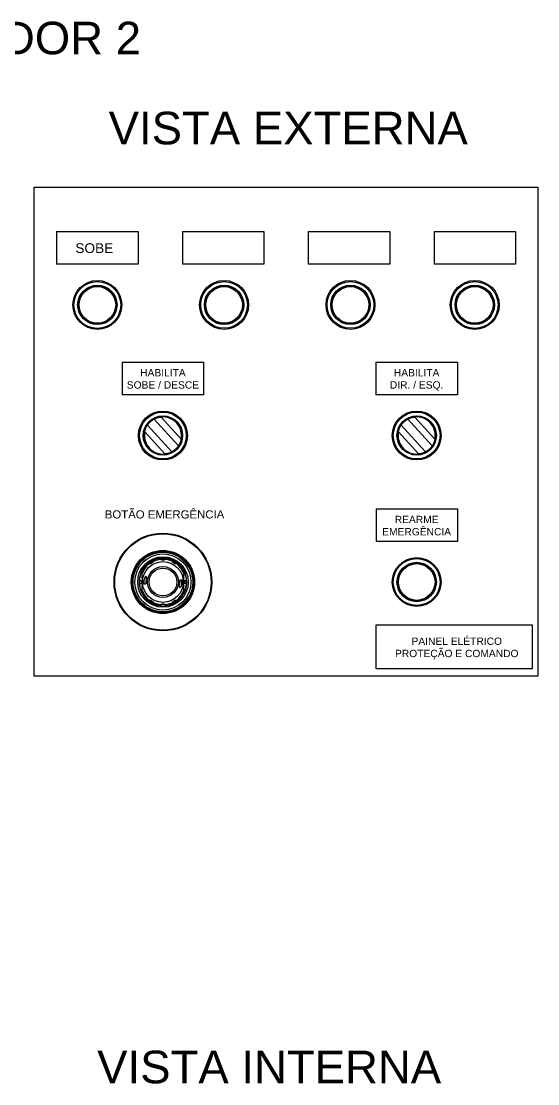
# Model space of a CAD drawing. Header units: millimetres. Extents: x -72 to 2978, y -1067 to 2817.
# Drawn here: x 411 to 728, y 984 to 1636 of the extents above; entities that cross this region are included whole.
import ezdxf

# ---------------------------------------------------------------- set-up
doc = ezdxf.new("R2010")
doc.units = ezdxf.units.MM
for name, color, linetype in [('00_COMPONENTS', 7, 'Continuous'), ('1', 7, 'Continuous'), ('3', 7, 'Continuous')]:
    doc.layers.add(name, color=color, linetype=linetype)
doc.styles.get("Standard").update_dxf_attribs({"font": 'arial.ttf'})

msp = doc.modelspace()

# ---------------------------------------------------------------- linework, layer by layer
for p, q in [((419.23, 1534.18), (728.22, 1534.18)), ((419.23, 1234.18), (419.23, 1534.18)), ((728.22, 1534.18), (728.22, 1234.18)), ((728.22, 1234.18), (419.23, 1234.18))]:
    msp.add_line(p, q)
at = {"color": 6}
for p, q in [((432.93, 1506.95), (482.93, 1506.95)), ((432.93, 1506.95), (432.93, 1486.95)), ((482.93, 1506.95), (482.93, 1486.95)), ((510.17, 1506.95), (560.17, 1506.95)), ((510.17, 1506.95), (510.17, 1486.95)), ((560.17, 1506.95), (560.17, 1486.95)), ((587.41, 1506.95), (637.41, 1506.95)), ((587.41, 1506.95), (587.41, 1486.95)), ((637.41, 1506.95), (637.41, 1486.95)), ((664.65, 1506.95), (714.65, 1506.95)), ((664.65, 1506.95), (664.65, 1486.95)), ((714.65, 1506.95), (714.65, 1486.95)), ((482.93, 1486.95), (432.93, 1486.95)), ((560.17, 1486.95), (510.17, 1486.95)), ((637.41, 1486.95), (587.41, 1486.95)), ((714.65, 1486.95), (664.65, 1486.95)), ((473.18, 1426.89), (523.18, 1426.89)), ((473.18, 1426.89), (473.18, 1406.89)), ((523.18, 1426.89), (523.18, 1406.89)), ((628.88, 1426.89), (678.88, 1426.89)), ((628.88, 1426.89), (628.88, 1406.89)), ((678.88, 1426.89), (678.88, 1406.89)), ((523.18, 1406.89), (473.18, 1406.89)), ((678.88, 1406.89), (628.88, 1406.89)), ((628.99, 1336.88), (678.99, 1336.88)), ((628.99, 1336.88), (628.99, 1316.88)), ((678.99, 1336.88), (678.99, 1316.88)), ((678.99, 1316.88), (628.99, 1316.88)), ((628.99, 1238.7), (628.99, 1265.7)), ((628.99, 1265.7), (724.79, 1265.7)), ((724.79, 1265.7), (724.79, 1238.7)), ((724.79, 1238.7), (628.99, 1238.7))]:
    msp.add_line(p, q, dxfattribs=at)
at = {"color": 20}
for p, q in [((484.56, 1297), (484.4, 1297.04)), ((485.28, 1297.2), (485.28, 1294.53)), ((487.06, 1301.33), (486.94, 1301.46)), ((509.3, 1301.33), (509.41, 1301.46)), ((511.08, 1294.53), (511.08, 1297.2)), ((511.8, 1297), (511.96, 1297.04)), ((483.67, 1292.95), (485.13, 1292.95)), ((483.67, 1291.1), (485.13, 1291.1)), ((484.93, 1291.1), (484.93, 1292.95)), ((485.13, 1291.1), (485.13, 1292.95)), ((485.43, 1294.44), (485.28, 1294.53)), ((485.38, 1294.47), (485.38, 1289.59)), ((485.68, 1294.01), (485.68, 1290.05)), ((510.68, 1290.05), (510.68, 1294.01)), ((511.08, 1294.53), (510.93, 1294.44)), ((510.98, 1289.59), (510.98, 1294.47)), ((511.23, 1292.95), (512.68, 1292.95)), ((511.23, 1292.95), (511.23, 1291.1)), ((512.68, 1291.1), (511.23, 1291.1)), ((511.43, 1292.95), (511.43, 1291.1)), ((485.28, 1289.53), (485.43, 1289.61)), ((485.28, 1289.53), (485.28, 1286.85)), ((510.93, 1289.61), (511.08, 1289.53)), ((511.08, 1286.85), (511.08, 1289.53)), ((495.68, 1277.75), (495.63, 1277.58)), ((500.68, 1277.75), (500.73, 1277.58))]:
    msp.add_line(p, q, dxfattribs=at)
at = {"color": 2}
for radius in [30, 29.92, 29.58]:
    msp.add_circle((498.18, 1292.03), radius, dxfattribs=at)
at = {"color": 20}
for radius in [18.75, 17.22]:
    msp.add_circle((498.18, 1292.03), radius, dxfattribs=at)
for centre, radius, start, end in [((498.18, 1292.03), 13.9, 122.38905, 147.61086), ((498.18, 1292.03), 14.67, 40.00508, 139.99492), ((498.18, 1292.03), 14.5, 39.92819, 140.07181), ((489.92, 1306.34), 3, 273.67262, 326.32738), ((489.92, 1306.34), 2.7, 287.60794, 312.39206), ((498.18, 1292.03), 13.9, 92.38884, 117.61095), ((498.18, 1308.55), 3, 243.67262, 296.32738), ((498.18, 1308.55), 2.7, 257.60898, 282.39102), ((498.18, 1292.03), 13.9, 62.38905, 87.61116), ((506.44, 1306.34), 3, 213.67262, 266.32738), ((506.44, 1306.34), 2.7, 227.60794, 252.39206), ((498.18, 1292.03), 13.9, 32.38912, 57.61095), ((498.18, 1292.03), 14.67, 160.00508, 259.99492), ((498.18, 1292.03), 14.5, 159.92819, 176.34244), ((490.82, 1296.28), 6.47, 126.80121, 173.19879), ((490.82, 1296.28), 6.3, 126.62558, 173.37442), ((498.18, 1292.03), 13.9, 152.38914, 158.13402), ((483.87, 1300.29), 3, 303.67262, 356.32738), ((483.87, 1300.29), 2.7, 317.60749, 342.39251), ((498.18, 1292.03), 14.67, 280.00508, 19.99492), ((505.54, 1296.28), 6.3, 6.62558, 53.37442), ((505.54, 1296.28), 6.47, 6.80121, 53.19879), ((512.49, 1300.29), 3, 183.67262, 236.32738), ((512.49, 1300.29), 2.7, 197.60758, 222.39242), ((498.18, 1292.03), 13.9, 21.86598, 27.61088), ((498.18, 1292.03), 14.5, 3.65756, 20.07181), ((498.18, 1292.03), 14.53, 176.35124, 183.64876), ((498.18, 1292.03), 14.5, 183.65756, 260.07181), ((485.18, 1294.01), 0.5, 0, 60), ((498.18, 1292.03), 14.5, 279.92819, 356.34244), ((511.18, 1294.01), 0.5, 120, 180), ((498.18, 1292.03), 14.53, 356.35124, 3.64876), ((498.18, 1292.03), 13.9, 201.86598, 207.61086), ((485.18, 1290.05), 0.5, 300, 0), ((483.87, 1283.77), 3, 3.67262, 56.32738), ((483.87, 1283.77), 2.7, 17.60749, 42.39251), ((498.18, 1292.03), 13.9, 212.38914, 237.61078), ((498.18, 1292.03), 13.9, 302.38922, 327.61088), ((512.49, 1283.77), 3, 123.67262, 176.32738), ((512.49, 1283.77), 2.7, 137.60758, 162.39242), ((498.18, 1292.03), 13.9, 332.38912, 338.13402), ((511.18, 1290.05), 0.5, 180, 240), ((489.92, 1277.72), 3, 33.67262, 86.32738), ((489.92, 1277.72), 2.7, 47.60707, 72.39293), ((498.18, 1292.03), 13.9, 242.38922, 267.61136), ((498.18, 1283.53), 6.47, 246.80121, 293.19879), ((498.18, 1283.53), 6.3, 246.62558, 293.37442), ((498.18, 1275.5), 3, 63.67262, 116.32738), ((498.18, 1275.5), 2.7, 77.60999, 102.39001), ((498.18, 1292.03), 13.9, 272.38864, 297.61078), ((506.44, 1277.72), 3, 93.67262, 146.32738), ((506.44, 1277.72), 2.7, 107.60707, 132.39293)]:
    msp.add_arc(centre, radius, start, end, dxfattribs=at)
at = {"layer": '00_COMPONENTS', "color": 7}
for p, q in [((457.43, 1473.46), (457.43, 1473.81)), ((458.43, 1473.4), (458.43, 1473.8)), ((535.21, 1473.47), (535.21, 1473.82)), ((536.21, 1473.41), (536.21, 1473.81)), ((612.76, 1473.48), (612.76, 1473.83)), ((613.76, 1473.42), (613.76, 1473.83)), ((689.05, 1473.46), (689.05, 1473.81)), ((690.05, 1473.4), (690.05, 1473.8)), ((457.43, 1450.49), (457.43, 1450.09)), ((458.43, 1450.43), (458.43, 1450.08)), ((535.21, 1450.5), (535.21, 1450.1)), ((536.21, 1450.44), (536.21, 1450.09)), ((612.76, 1450.52), (612.76, 1450.11)), ((613.76, 1450.46), (613.76, 1450.11)), ((689.05, 1450.49), (689.05, 1450.09)), ((690.05, 1450.43), (690.05, 1450.08)), ((503.59, 1371.77), (488.69, 1388.32)), ((488.86, 1389.08), (488.92, 1389.03)), ((491.04, 1391.14), (491.01, 1391.18)), ((492.77, 1392), (507.67, 1375.45)), ((492.8, 1392.45), (492.87, 1392.31)), ((497.02, 1393.53), (497.05, 1393.23)), ((497.05, 1393.23), (509.34, 1379.58)), ((659.31, 1371.77), (644.41, 1388.32)), ((644.59, 1389.08), (644.64, 1389.03)), ((646.77, 1391.14), (646.74, 1391.18)), ((648.5, 1392), (663.4, 1375.45)), ((648.52, 1392.45), (648.6, 1392.31)), ((652.75, 1393.53), (652.78, 1393.23)), ((652.78, 1393.23), (665.07, 1379.58)), ((487.02, 1384.2), (486.72, 1384.26)), ((499.31, 1370.54), (487.02, 1384.2)), ((487.77, 1387.19), (487.66, 1387.25)), ((509.79, 1381.9), (510.04, 1381.9)), ((509.79, 1381.87), (510.04, 1381.87)), ((509.83, 1382.48), (510.04, 1382.49)), ((509.84, 1382.34), (510.04, 1382.35)), ((642.74, 1384.2), (642.45, 1384.26)), ((655.04, 1370.54), (642.74, 1384.2)), ((643.5, 1387.19), (643.39, 1387.25)), ((665.52, 1381.9), (665.77, 1381.9)), ((665.52, 1381.87), (665.77, 1381.87)), ((665.56, 1382.48), (665.77, 1382.49)), ((665.57, 1382.34), (665.77, 1382.35)), ((509.34, 1379.58), (509.64, 1379.52)), ((509.7, 1380.87), (510.03, 1380.84)), ((509.75, 1381.3), (510.04, 1381.29)), ((509.76, 1381.44), (510.04, 1381.42)), ((665.07, 1379.58), (665.36, 1379.52)), ((665.43, 1380.87), (665.75, 1380.84)), ((665.48, 1381.44), (665.77, 1381.42)), ((665.48, 1381.3), (665.77, 1381.29)), ((499.34, 1370.25), (499.31, 1370.54)), ((655.07, 1370.25), (655.04, 1370.54)), ((653.41, 1303.54), (653.41, 1303.89)), ((654.41, 1303.48), (654.41, 1303.89)), ((653.41, 1280.57), (653.41, 1280.17)), ((654.41, 1280.51), (654.41, 1280.17))]:
    msp.add_line(p, q, dxfattribs=at)
for centre, radius in [((457.93, 1461.95), 15), ((457.93, 1461.95), 14.34), ((457.93, 1461.95), 12.08), ((457.93, 1461.95), 11.9), ((457.93, 1461.95), 11.55), ((457.93, 1461.95), 11.25), ((535.71, 1461.96), 15), ((535.71, 1461.96), 14.34), ((535.71, 1461.96), 12.08), ((535.71, 1461.96), 11.9), ((535.71, 1461.96), 11.55), ((535.71, 1461.96), 11.25), ((613.26, 1461.97), 15), ((613.26, 1461.97), 14.34), ((613.26, 1461.97), 12.08), ((613.26, 1461.97), 11.9), ((613.26, 1461.97), 11.55), ((613.26, 1461.97), 11.25), ((689.55, 1461.95), 15), ((689.55, 1461.95), 14.34), ((689.55, 1461.95), 12.08), ((689.55, 1461.95), 11.9), ((689.55, 1461.95), 11.55), ((689.55, 1461.95), 11.25), ((498.18, 1381.89), 15), ((498.18, 1381.89), 14.34), ((653.91, 1381.89), 15), ((653.91, 1381.89), 14.34), ((498.18, 1381.89), 12.08), ((498.18, 1381.89), 11.9), ((498.18, 1381.89), 11.7), ((653.91, 1381.89), 12.08), ((653.91, 1381.89), 11.9), ((653.91, 1381.89), 11.7), ((653.91, 1292.03), 15), ((653.91, 1292.03), 14.34), ((653.91, 1292.03), 12.08), ((653.91, 1292.03), 11.9), ((653.91, 1292.03), 11.55), ((653.91, 1292.03), 11.25)]:
    msp.add_circle(centre, radius, dxfattribs=at)
for centre, radius, start, end in [((498.18, 1381.89), 11.8, 153, 117), ((498.18, 1381.89), 11.68, 145.5753, 168.28235), ((488.91, 1388.52), 0.3, 144.41038, 222), ((492.55, 1391.8), 0.3, 42, 119.58962), ((498.18, 1381.89), 11.4, 348.30655, 95.69345), ((653.91, 1381.89), 11.8, 153, 117), ((653.91, 1381.89), 11.68, 145.5753, 168.28235), ((644.64, 1388.52), 0.3, 144.41038, 222), ((648.28, 1391.8), 0.3, 42, 119.58962), ((653.91, 1381.89), 11.4, 348.30655, 95.69345), ((498.18, 1381.89), 11.4, 168.30655, 275.69345), ((653.91, 1381.89), 11.4, 168.30655, 275.69345), ((507.45, 1375.25), 0.3, 324.41038, 42), ((498.18, 1381.89), 11.68, 325.58307, 348.28235), ((663.18, 1375.25), 0.3, 324.41038, 42), ((653.91, 1381.89), 11.68, 325.58307, 348.28235), ((503.81, 1371.97), 0.3, 222, 299.58962), ((659.54, 1371.97), 0.3, 222, 299.58962)]:
    msp.add_arc(centre, radius, start, end, dxfattribs=at)
for points, knots in [([(487.02, 1384.2), (487.06, 1384.48), (487.18, 1385.02), (487.37, 1385.68), (487.55, 1386.17), (487.69, 1386.52), (487.84, 1386.85), (487.98, 1387.15), (488.12, 1387.41), (488.26, 1387.65), (488.36, 1387.82), (488.44, 1387.94), (488.49, 1388.02), (488.53, 1388.09), (488.57, 1388.15), (488.6, 1388.2), (488.63, 1388.24), (488.65, 1388.26), (488.66, 1388.28), (488.66, 1388.29), (488.67, 1388.3), (488.68, 1388.31), (488.68, 1388.32), (488.68, 1388.32), (488.68, 1388.32), (488.69, 1388.32), (488.69, 1388.32), (488.69, 1388.32)], [0, 0, 0, 0, 0.187966, 0.370754, 0.458519, 0.542698, 0.62231, 0.696407, 0.764061, 0.824454, 0.876809, 0.899769, 0.920482, 0.938875, 0.954911, 0.968562, 0.979798, 0.984502, 0.98859, 0.99206, 0.994908, 0.99713, 0.998722, 0.99928, 0.99968, 0.99992, 1, 1, 1, 1]), ([(488.69, 1388.32), (488.69, 1388.32), (488.69, 1388.32), (488.69, 1388.32), (488.69, 1388.32), (488.69, 1388.33), (488.69, 1388.33), (488.69, 1388.33), (488.7, 1388.34), (488.7, 1388.35), (488.71, 1388.36), (488.72, 1388.37), (488.74, 1388.39), (488.76, 1388.42), (488.79, 1388.45), (488.82, 1388.49), (488.85, 1388.54), (488.9, 1388.6), (488.98, 1388.7), (489.08, 1388.83), (489.2, 1388.97), (489.33, 1389.12), (489.47, 1389.28), (489.63, 1389.45), (489.86, 1389.69), (490.16, 1390), (490.55, 1390.36), (490.95, 1390.71), (491.29, 1390.98), (491.55, 1391.18), (491.74, 1391.32), (491.91, 1391.45), (492.08, 1391.56), (492.23, 1391.66), (492.37, 1391.75), (492.47, 1391.81), (492.54, 1391.86), (492.59, 1391.89), (492.63, 1391.92), (492.67, 1391.94), (492.7, 1391.96), (492.72, 1391.97), (492.74, 1391.98), (492.75, 1391.99), (492.75, 1391.99), (492.76, 1391.99), (492.77, 1392), (492.77, 1392), (492.77, 1392), (492.77, 1392), (492.77, 1392), (492.77, 1392), (492.77, 1392)], [0, 0, 0, 0, 0.000039, 0.000154, 0.000346, 0.000615, 0.001382, 0.002455, 0.00383, 0.005509, 0.007489, 0.009769, 0.015226, 0.021867, 0.029668, 0.038604, 0.048652, 0.059785, 0.08519, 0.114541, 0.14755, 0.183895, 0.223232, 0.265199, 0.309398, 0.40283, 0.499992, 0.597153, 0.690581, 0.734779, 0.776746, 0.816084, 0.852432, 0.885445, 0.9148, 0.940208, 0.951342, 0.961391, 0.970329, 0.978132, 0.984773, 0.99023, 0.992511, 0.994491, 0.996169, 0.997545, 0.998617, 0.999385, 0.999654, 0.999846, 0.999961, 1, 1, 1, 1]), ([(492.77, 1392), (492.77, 1392), (492.77, 1392), (492.77, 1392), (492.78, 1392), (492.78, 1392.01), (492.78, 1392.01), (492.79, 1392.01), (492.8, 1392.02), (492.82, 1392.03), (492.83, 1392.04), (492.86, 1392.05), (492.9, 1392.07), (492.95, 1392.1), (493.02, 1392.13), (493.09, 1392.17), (493.17, 1392.21), (493.3, 1392.27), (493.49, 1392.36), (493.74, 1392.47), (494.02, 1392.58), (494.33, 1392.69), (494.66, 1392.8), (495.03, 1392.9), (495.54, 1393.03), (496.22, 1393.16), (496.77, 1393.21), (497.05, 1393.23)], [0, 0, 0, 0, 0.00008, 0.00032, 0.00072, 0.001278, 0.00287, 0.005092, 0.00794, 0.01141, 0.015498, 0.020202, 0.031438, 0.045089, 0.061125, 0.079518, 0.100231, 0.123191, 0.175546, 0.235939, 0.303593, 0.37769, 0.457302, 0.541481, 0.629246, 0.812034, 1, 1, 1, 1]), ([(642.74, 1384.2), (642.79, 1384.48), (642.91, 1385.02), (643.1, 1385.68), (643.28, 1386.17), (643.42, 1386.52), (643.57, 1386.85), (643.71, 1387.15), (643.85, 1387.41), (643.98, 1387.65), (644.09, 1387.82), (644.16, 1387.94), (644.21, 1388.02), (644.26, 1388.09), (644.3, 1388.15), (644.33, 1388.2), (644.36, 1388.24), (644.37, 1388.26), (644.38, 1388.28), (644.39, 1388.29), (644.4, 1388.3), (644.41, 1388.31), (644.41, 1388.32), (644.41, 1388.32), (644.41, 1388.32), (644.41, 1388.32), (644.41, 1388.32), (644.41, 1388.32)], [0, 0, 0, 0, 0.187966, 0.370754, 0.458519, 0.542698, 0.62231, 0.696407, 0.764061, 0.824454, 0.876809, 0.899769, 0.920482, 0.938875, 0.954911, 0.968562, 0.979798, 0.984502, 0.98859, 0.99206, 0.994908, 0.99713, 0.998722, 0.99928, 0.99968, 0.99992, 1, 1, 1, 1]), ([(644.41, 1388.32), (644.41, 1388.32), (644.41, 1388.32), (644.41, 1388.32), (644.41, 1388.32), (644.42, 1388.33), (644.42, 1388.33), (644.42, 1388.33), (644.43, 1388.34), (644.43, 1388.35), (644.44, 1388.36), (644.45, 1388.37), (644.47, 1388.39), (644.49, 1388.42), (644.51, 1388.45), (644.54, 1388.49), (644.58, 1388.54), (644.63, 1388.6), (644.71, 1388.7), (644.81, 1388.83), (644.93, 1388.97), (645.06, 1389.12), (645.2, 1389.28), (645.36, 1389.45), (645.58, 1389.69), (645.89, 1390), (646.28, 1390.36), (646.68, 1390.71), (647.02, 1390.98), (647.28, 1391.18), (647.47, 1391.32), (647.64, 1391.45), (647.81, 1391.56), (647.96, 1391.66), (648.09, 1391.75), (648.2, 1391.81), (648.27, 1391.86), (648.32, 1391.89), (648.36, 1391.92), (648.4, 1391.94), (648.43, 1391.96), (648.45, 1391.97), (648.46, 1391.98), (648.47, 1391.99), (648.48, 1391.99), (648.49, 1391.99), (648.49, 1392), (648.5, 1392), (648.5, 1392), (648.5, 1392), (648.5, 1392), (648.5, 1392), (648.5, 1392)], [0, 0, 0, 0, 0.000039, 0.000154, 0.000346, 0.000615, 0.001382, 0.002455, 0.00383, 0.005509, 0.007489, 0.009769, 0.015226, 0.021867, 0.029668, 0.038604, 0.048652, 0.059785, 0.08519, 0.114541, 0.14755, 0.183895, 0.223232, 0.265199, 0.309398, 0.40283, 0.499992, 0.597153, 0.690581, 0.734779, 0.776746, 0.816084, 0.852432, 0.885445, 0.9148, 0.940208, 0.951342, 0.961391, 0.970329, 0.978132, 0.984773, 0.99023, 0.992511, 0.994491, 0.996169, 0.997545, 0.998617, 0.999385, 0.999654, 0.999846, 0.999961, 1, 1, 1, 1]), ([(648.5, 1392), (648.5, 1392), (648.5, 1392), (648.5, 1392), (648.5, 1392), (648.51, 1392.01), (648.51, 1392.01), (648.52, 1392.01), (648.53, 1392.02), (648.55, 1392.03), (648.56, 1392.04), (648.59, 1392.05), (648.63, 1392.07), (648.68, 1392.1), (648.75, 1392.13), (648.82, 1392.17), (648.9, 1392.21), (649.03, 1392.27), (649.22, 1392.36), (649.46, 1392.47), (649.74, 1392.58), (650.06, 1392.69), (650.39, 1392.8), (650.75, 1392.9), (651.27, 1393.03), (651.94, 1393.16), (652.5, 1393.21), (652.78, 1393.23)], [0, 0, 0, 0, 0.00008, 0.00032, 0.00072, 0.001278, 0.00287, 0.005092, 0.00794, 0.01141, 0.015498, 0.020202, 0.031438, 0.045089, 0.061125, 0.079518, 0.100231, 0.123191, 0.175546, 0.235939, 0.303593, 0.37769, 0.457302, 0.541481, 0.629246, 0.812034, 1, 1, 1, 1]), ([(507.67, 1375.45), (507.67, 1375.45), (507.67, 1375.45), (507.67, 1375.45), (507.67, 1375.45), (507.67, 1375.45), (507.67, 1375.45), (507.66, 1375.44), (507.66, 1375.44), (507.65, 1375.43), (507.65, 1375.42), (507.64, 1375.41), (507.62, 1375.39), (507.6, 1375.36), (507.57, 1375.32), (507.54, 1375.28), (507.51, 1375.24), (507.45, 1375.17), (507.38, 1375.08), (507.28, 1374.95), (507.16, 1374.81), (507.03, 1374.66), (506.89, 1374.5), (506.73, 1374.32), (506.5, 1374.08), (506.2, 1373.78), (505.81, 1373.41), (505.41, 1373.07), (505.07, 1372.79), (504.81, 1372.59), (504.62, 1372.46), (504.44, 1372.33), (504.28, 1372.22), (504.13, 1372.12), (503.99, 1372.03), (503.89, 1371.96), (503.82, 1371.92), (503.77, 1371.89), (503.73, 1371.86), (503.69, 1371.84), (503.66, 1371.82), (503.64, 1371.8), (503.62, 1371.8), (503.61, 1371.79), (503.6, 1371.79), (503.6, 1371.78), (503.59, 1371.78), (503.59, 1371.78), (503.59, 1371.78), (503.59, 1371.77), (503.59, 1371.77), (503.59, 1371.77), (503.59, 1371.77)], [0, 0, 0, 0, 0.000039, 0.000154, 0.000346, 0.000615, 0.001382, 0.002455, 0.00383, 0.005509, 0.007489, 0.009769, 0.015226, 0.021867, 0.029668, 0.038604, 0.048652, 0.059785, 0.08519, 0.114541, 0.14755, 0.183895, 0.223232, 0.265199, 0.309398, 0.40283, 0.499992, 0.597153, 0.690581, 0.734779, 0.776746, 0.816084, 0.852432, 0.885445, 0.9148, 0.940208, 0.951342, 0.961391, 0.970329, 0.978132, 0.984773, 0.99023, 0.992511, 0.994491, 0.996169, 0.997545, 0.998617, 0.999385, 0.999654, 0.999846, 0.999961, 1, 1, 1, 1]), ([(509.34, 1379.58), (509.29, 1379.3), (509.18, 1378.76), (508.99, 1378.1), (508.81, 1377.6), (508.66, 1377.25), (508.52, 1376.93), (508.37, 1376.63), (508.23, 1376.36), (508.1, 1376.13), (508, 1375.95), (507.92, 1375.83), (507.87, 1375.75), (507.83, 1375.68), (507.79, 1375.62), (507.75, 1375.57), (507.73, 1375.54), (507.71, 1375.51), (507.7, 1375.5), (507.69, 1375.48), (507.69, 1375.47), (507.68, 1375.47), (507.68, 1375.46), (507.67, 1375.46), (507.67, 1375.46), (507.67, 1375.45), (507.67, 1375.45), (507.67, 1375.45)], [0, 0, 0, 0, 0.187966, 0.370754, 0.458519, 0.542698, 0.62231, 0.696407, 0.764061, 0.824454, 0.876809, 0.899769, 0.920482, 0.938875, 0.954911, 0.968562, 0.979798, 0.984502, 0.98859, 0.99206, 0.994908, 0.99713, 0.998722, 0.99928, 0.99968, 0.99992, 1, 1, 1, 1]), ([(663.4, 1375.45), (663.4, 1375.45), (663.4, 1375.45), (663.4, 1375.45), (663.4, 1375.45), (663.4, 1375.45), (663.4, 1375.45), (663.39, 1375.44), (663.39, 1375.44), (663.38, 1375.43), (663.38, 1375.42), (663.36, 1375.41), (663.35, 1375.39), (663.33, 1375.36), (663.3, 1375.32), (663.27, 1375.28), (663.24, 1375.24), (663.18, 1375.17), (663.11, 1375.08), (663, 1374.95), (662.89, 1374.81), (662.76, 1374.66), (662.61, 1374.5), (662.46, 1374.32), (662.23, 1374.08), (661.93, 1373.78), (661.54, 1373.41), (661.14, 1373.07), (660.8, 1372.79), (660.54, 1372.59), (660.35, 1372.46), (660.17, 1372.33), (660.01, 1372.22), (659.86, 1372.12), (659.72, 1372.03), (659.62, 1371.96), (659.54, 1371.92), (659.5, 1371.89), (659.46, 1371.86), (659.42, 1371.84), (659.39, 1371.82), (659.36, 1371.8), (659.35, 1371.8), (659.34, 1371.79), (659.33, 1371.79), (659.33, 1371.78), (659.32, 1371.78), (659.32, 1371.78), (659.32, 1371.78), (659.31, 1371.77), (659.31, 1371.77), (659.31, 1371.77), (659.31, 1371.77)], [0, 0, 0, 0, 0.000039, 0.000154, 0.000346, 0.000615, 0.001382, 0.002455, 0.00383, 0.005509, 0.007489, 0.009769, 0.015226, 0.021867, 0.029668, 0.038604, 0.048652, 0.059785, 0.08519, 0.114541, 0.14755, 0.183895, 0.223232, 0.265199, 0.309398, 0.40283, 0.499992, 0.597153, 0.690581, 0.734779, 0.776746, 0.816084, 0.852432, 0.885445, 0.9148, 0.940208, 0.951342, 0.961391, 0.970329, 0.978132, 0.984773, 0.99023, 0.992511, 0.994491, 0.996169, 0.997545, 0.998617, 0.999385, 0.999654, 0.999846, 0.999961, 1, 1, 1, 1]), ([(665.07, 1379.58), (665.02, 1379.3), (664.91, 1378.76), (664.71, 1378.1), (664.53, 1377.6), (664.39, 1377.25), (664.25, 1376.93), (664.1, 1376.63), (663.96, 1376.36), (663.83, 1376.13), (663.73, 1375.95), (663.65, 1375.83), (663.6, 1375.75), (663.56, 1375.68), (663.52, 1375.62), (663.48, 1375.57), (663.46, 1375.54), (663.44, 1375.51), (663.43, 1375.5), (663.42, 1375.48), (663.41, 1375.47), (663.41, 1375.47), (663.4, 1375.46), (663.4, 1375.46), (663.4, 1375.46), (663.4, 1375.45), (663.4, 1375.45), (663.4, 1375.45)], [0, 0, 0, 0, 0.187966, 0.370754, 0.458519, 0.542698, 0.62231, 0.696407, 0.764061, 0.824454, 0.876809, 0.899769, 0.920482, 0.938875, 0.954911, 0.968562, 0.979798, 0.984502, 0.98859, 0.99206, 0.994908, 0.99713, 0.998722, 0.99928, 0.99968, 0.99992, 1, 1, 1, 1]), ([(503.59, 1371.77), (503.59, 1371.77), (503.58, 1371.77), (503.58, 1371.77), (503.58, 1371.77), (503.58, 1371.77), (503.57, 1371.77), (503.56, 1371.76), (503.55, 1371.76), (503.54, 1371.75), (503.52, 1371.74), (503.5, 1371.73), (503.46, 1371.71), (503.4, 1371.68), (503.34, 1371.64), (503.27, 1371.61), (503.18, 1371.57), (503.05, 1371.5), (502.87, 1371.42), (502.62, 1371.31), (502.34, 1371.2), (502.03, 1371.09), (501.69, 1370.98), (501.33, 1370.87), (500.82, 1370.74), (500.14, 1370.62), (499.59, 1370.56), (499.31, 1370.54)], [0, 0, 0, 0, 0.00008, 0.00032, 0.00072, 0.001278, 0.00287, 0.005092, 0.00794, 0.01141, 0.015498, 0.020202, 0.031438, 0.045089, 0.061125, 0.079518, 0.100231, 0.123191, 0.175546, 0.235939, 0.303593, 0.37769, 0.457302, 0.541481, 0.629246, 0.812034, 1, 1, 1, 1]), ([(659.31, 1371.77), (659.31, 1371.77), (659.31, 1371.77), (659.31, 1371.77), (659.31, 1371.77), (659.31, 1371.77), (659.3, 1371.77), (659.29, 1371.76), (659.28, 1371.76), (659.27, 1371.75), (659.25, 1371.74), (659.23, 1371.73), (659.19, 1371.71), (659.13, 1371.68), (659.07, 1371.64), (658.99, 1371.61), (658.91, 1371.57), (658.78, 1371.5), (658.6, 1371.42), (658.35, 1371.31), (658.07, 1371.2), (657.76, 1371.09), (657.42, 1370.98), (657.06, 1370.87), (656.54, 1370.74), (655.87, 1370.62), (655.32, 1370.56), (655.04, 1370.54)], [0, 0, 0, 0, 0.00008, 0.00032, 0.00072, 0.001278, 0.00287, 0.005092, 0.00794, 0.01141, 0.015498, 0.020202, 0.031438, 0.045089, 0.061125, 0.079518, 0.100231, 0.123191, 0.175546, 0.235939, 0.303593, 0.37769, 0.457302, 0.541481, 0.629246, 0.812034, 1, 1, 1, 1])]:
    msp.add_open_spline(points, degree=3, knots=knots, dxfattribs=at)
at = {"layer": '1', "color": 20, "linetype": 'Continuous'}
for radius in [19.4, 18.26, 15.5, 12.5, 9.5, 8.5]:
    msp.add_circle((498.18, 1292.03), radius, dxfattribs=at)
at = {"layer": '3', "color": 20, "linetype": 'Continuous'}
for p, q in [((486.56, 1290.88), (487.75, 1291)), ((487.73, 1295.7), (486.78, 1294.58)), ((488.44, 1294.2), (487.73, 1295.7)), ((487.95, 1294.31), (488.44, 1294.2)), ((509.8, 1293.18), (508.61, 1293.06)), ((508.41, 1289.75), (507.92, 1289.86)), ((507.92, 1289.86), (508.63, 1288.36)), ((508.63, 1288.36), (509.58, 1289.48))]:
    msp.add_line(p, q, dxfattribs=at)
for radius, start, end in [(11.68, 167.40151, 185.65276), (10.48, 167.43202, 185.65276), (10.48, 347.43202, 5.65276), (11.68, 347.40151, 5.65276)]:
    msp.add_arc((498.18, 1292.03), radius, start, end, dxfattribs=at)

# ---------------------------------------------------------------- texts
at = {"color": 6, "attachment_point": 1}
for s, width, heights, insert, char_height in [('{\\C256;MISTURADOR 2}', 216.8874, [0], (273.65, 1635.66), 20), ('{\\C256;VISTA EXTERNA}', 227.5814, [0], (464.87, 1580.45), 20), ('{\\C256;SOBE}', 21.1027, [8.33], (444.43, 1499.8), 6), ('\\pxqc;{\\C256;HABILITA \\PSOBE / DESCE}', 50, [0], (473.18, 1422.64), 4.5), ('\\pxqc;{\\C256;HABILITA \\PDIR. / ESQ.}', 50, [0], (628.88, 1422.64), 4.5), ('{\\C256;BOTÃO EMERGÊNCIA}', 78.3036, [0], (462.49, 1335.99), 5), ('\\pxqc;{\\C256;REARME\\PEMERGÊNCIA}', 50, [0], (628.88, 1332.63), 4.5), ('\\pxqc;{\\C256;PAINEL ELÉTRICO\\PPROTEÇÃO E COMANDO}', 94.0335, [0], (631.48, 1257.96), 4.5), ('{\\C256;VISTA INTERNA}', 227.5814, [0], (457.83, 1004.58), 20)]:
    msp.add_mtext_dynamic_manual_height_columns(s, width=width, gutter_width=12.5, heights=heights, dxfattribs=dict(at, insert=insert, char_height=char_height))

doc.saveas('drawing.dxf')
